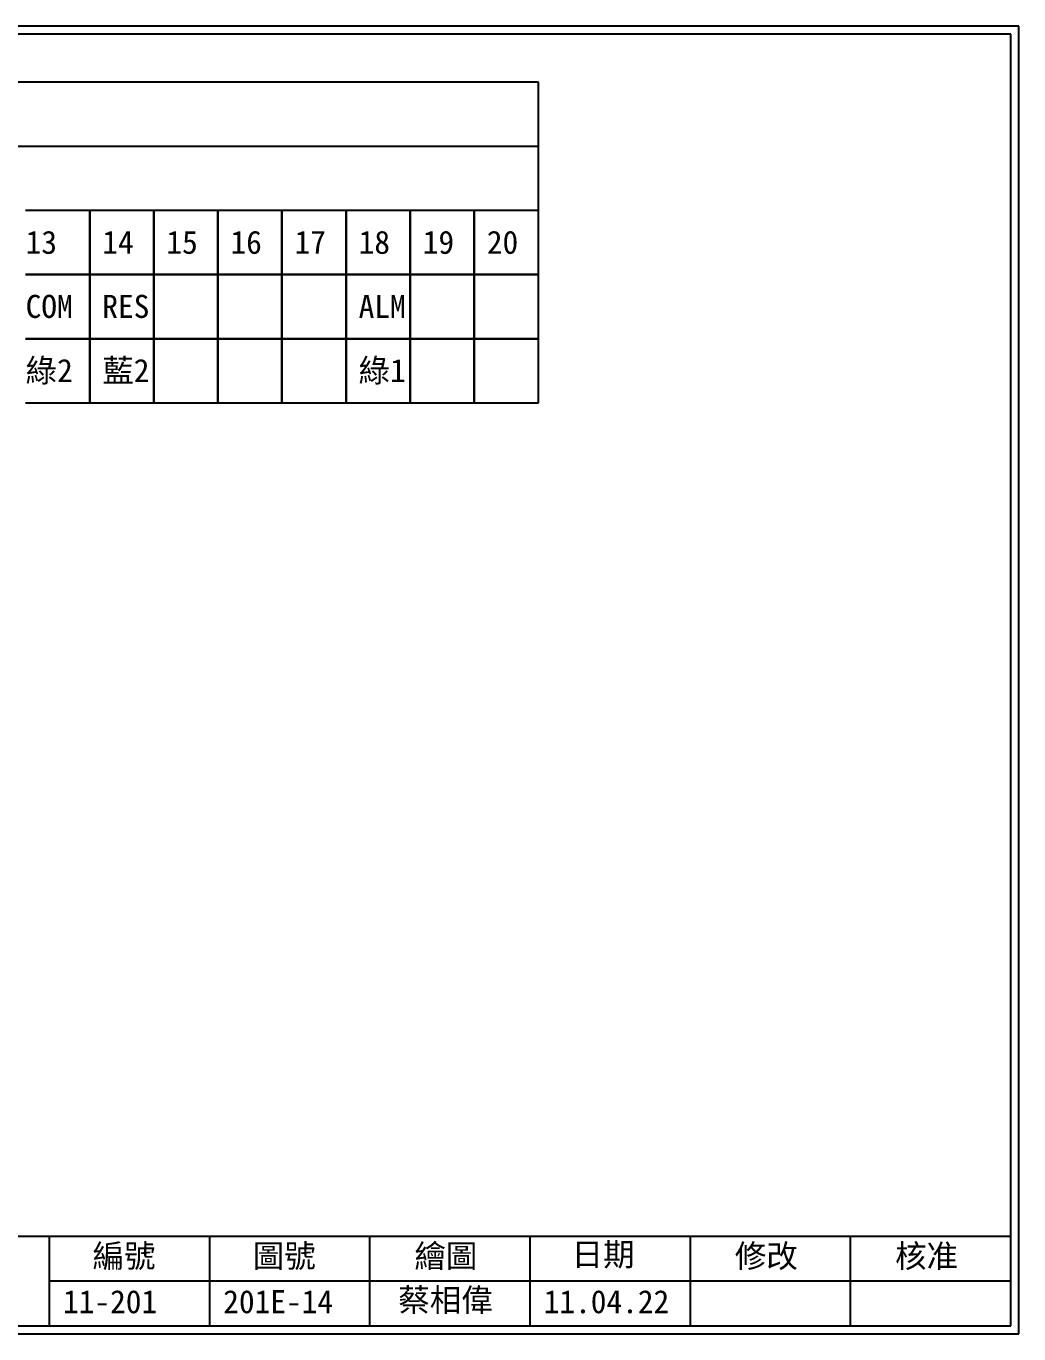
# Model space of a CAD drawing. Extents: x 10 to 297, y 3 to 207.
# Drawn here: x 142.1 to 297, y 3 to 207 of the extents above; entities that cross this region are included whole.
import ezdxf

# ---------------------------------------------------------------- set-up
doc = ezdxf.new("R2010")
doc.units = 0
doc.layers.get('0').update_dxf_attribs({"linetype": 'CONTINUOUS'})
doc.layers.add('圖框層', color=7, linetype='CONTINUOUS')
doc.layers.add('標尺寸層', color=3, linetype='CONTINUOUS')
doc.styles.add('STSL', font='KAIU.TTF')

msp = doc.modelspace()

# ---------------------------------------------------------------- linework, layer by layer
for p, q in [((222.03, 198.22), (22.03, 198.22)), ((222.03, 188.22), (22.03, 188.22)), ((152.03, 178.22), (142.03, 178.22)), ((152.03, 168.22), (152.03, 178.22)), ((162.03, 178.22), (152.03, 178.22)), ((152.03, 168.22), (152.03, 178.22)), ((152.03, 178.22), (152.03, 168.22)), ((162.03, 168.22), (162.03, 178.22)), ((172.03, 178.22), (162.03, 178.22)), ((162.03, 168.22), (162.03, 178.22)), ((162.03, 178.22), (162.03, 168.22)), ((172.03, 168.22), (172.03, 178.22)), ((182.03, 178.22), (172.03, 178.22)), ((172.03, 168.22), (172.03, 178.22)), ((172.03, 178.22), (172.03, 168.22)), ((182.03, 168.22), (182.03, 178.22)), ((192.03, 178.22), (182.03, 178.22)), ((182.03, 168.22), (182.03, 178.22)), ((182.03, 178.22), (182.03, 168.22)), ((192.03, 168.22), (192.03, 178.22)), ((202.03, 178.22), (192.03, 178.22)), ((192.03, 168.22), (192.03, 178.22)), ((192.03, 178.22), (192.03, 168.22)), ((202.03, 168.22), (202.03, 178.22)), ((212.03, 178.22), (202.03, 178.22)), ((202.03, 168.22), (202.03, 178.22)), ((202.03, 178.22), (202.03, 168.22)), ((212.03, 168.22), (212.03, 178.22)), ((222.03, 178.22), (212.03, 178.22)), ((212.03, 168.22), (212.03, 178.22)), ((212.03, 178.22), (212.03, 168.22)), ((142.03, 168.22), (152.03, 168.22)), ((152.03, 168.22), (142.03, 168.22)), ((152.03, 168.22), (162.03, 168.22)), ((152.03, 158.22), (152.03, 168.22)), ((162.03, 168.22), (152.03, 168.22)), ((152.03, 158.22), (152.03, 168.22)), ((152.03, 168.22), (152.03, 158.22)), ((162.03, 168.22), (172.03, 168.22)), ((162.03, 158.22), (162.03, 168.22)), ((172.03, 168.22), (162.03, 168.22)), ((162.03, 158.22), (162.03, 168.22)), ((162.03, 168.22), (162.03, 158.22)), ((172.03, 168.22), (182.03, 168.22)), ((172.03, 158.22), (172.03, 168.22)), ((182.03, 168.22), (172.03, 168.22)), ((172.03, 158.22), (172.03, 168.22)), ((172.03, 168.22), (172.03, 158.22)), ((182.03, 168.22), (192.03, 168.22)), ((182.03, 158.22), (182.03, 168.22)), ((192.03, 168.22), (182.03, 168.22)), ((182.03, 158.22), (182.03, 168.22)), ((182.03, 168.22), (182.03, 158.22)), ((192.03, 168.22), (202.03, 168.22)), ((192.03, 158.22), (192.03, 168.22)), ((202.03, 168.22), (192.03, 168.22)), ((192.03, 158.22), (192.03, 168.22)), ((192.03, 168.22), (192.03, 158.22)), ((202.03, 168.22), (212.03, 168.22)), ((202.03, 158.22), (202.03, 168.22)), ((212.03, 168.22), (202.03, 168.22)), ((202.03, 158.22), (202.03, 168.22)), ((202.03, 168.22), (202.03, 158.22)), ((212.03, 168.22), (222.03, 168.22)), ((212.03, 158.22), (212.03, 168.22)), ((222.03, 168.22), (212.03, 168.22)), ((212.03, 158.22), (212.03, 168.22)), ((212.03, 168.22), (212.03, 158.22)), ((142.03, 158.22), (152.03, 158.22)), ((142.03, 158.22), (152.03, 158.22)), ((152.03, 158.22), (142.03, 158.22)), ((152.03, 158.22), (162.03, 158.22)), ((152.03, 158.22), (162.03, 158.22)), ((152.03, 148.22), (152.03, 158.22)), ((162.03, 158.22), (152.03, 158.22)), ((152.03, 148.22), (152.03, 158.22)), ((152.03, 158.22), (152.03, 148.22)), ((162.03, 158.22), (172.03, 158.22)), ((162.03, 158.22), (172.03, 158.22)), ((162.03, 148.22), (162.03, 158.22)), ((172.03, 158.22), (162.03, 158.22)), ((162.03, 148.22), (162.03, 158.22)), ((162.03, 158.22), (162.03, 148.22)), ((172.03, 158.22), (182.03, 158.22)), ((172.03, 158.22), (182.03, 158.22)), ((172.03, 148.22), (172.03, 158.22)), ((182.03, 158.22), (172.03, 158.22)), ((172.03, 148.22), (172.03, 158.22)), ((172.03, 158.22), (172.03, 148.22)), ((182.03, 158.22), (192.03, 158.22)), ((182.03, 158.22), (192.03, 158.22)), ((182.03, 148.22), (182.03, 158.22)), ((192.03, 158.22), (182.03, 158.22)), ((182.03, 148.22), (182.03, 158.22)), ((182.03, 158.22), (182.03, 148.22)), ((192.03, 158.22), (202.03, 158.22)), ((192.03, 158.22), (202.03, 158.22)), ((192.03, 148.22), (192.03, 158.22)), ((202.03, 158.22), (192.03, 158.22)), ((192.03, 148.22), (192.03, 158.22)), ((192.03, 158.22), (192.03, 148.22)), ((202.03, 158.22), (212.03, 158.22)), ((202.03, 158.22), (212.03, 158.22)), ((202.03, 148.22), (202.03, 158.22)), ((212.03, 158.22), (202.03, 158.22)), ((202.03, 148.22), (202.03, 158.22)), ((202.03, 158.22), (202.03, 148.22)), ((212.03, 158.22), (222.03, 158.22)), ((212.03, 158.22), (222.03, 158.22)), ((212.03, 148.22), (212.03, 158.22)), ((222.03, 158.22), (212.03, 158.22)), ((212.03, 148.22), (212.03, 158.22)), ((212.03, 158.22), (212.03, 148.22)), ((142.03, 148.22), (152.03, 148.22)), ((152.03, 148.22), (162.03, 148.22)), ((162.03, 148.22), (172.03, 148.22)), ((172.03, 148.22), (182.03, 148.22)), ((182.03, 148.22), (192.03, 148.22)), ((192.03, 148.22), (202.03, 148.22)), ((202.03, 148.22), (212.03, 148.22)), ((212.03, 148.22), (222.03, 148.22))]:
    msp.add_line(p, q)
at = {"layer": '圖框層', "color": 7}
for p, q in [((297, 206.97), (10, 206.97)), ((297, 3), (297, 206.97)), ((295.75, 205.72), (11.25, 205.72)), ((295.75, 4.25), (295.75, 205.72)), ((11.25, 18.25), (295.75, 18.25)), ((145.75, 4.25), (145.75, 18.25)), ((170.75, 4.25), (170.75, 18.25)), ((195.75, 4.25), (195.75, 18.25)), ((220.75, 4.25), (220.75, 18.25)), ((245.75, 4.25), (245.75, 18.25)), ((270.75, 4.25), (270.75, 18.25)), ((145.75, 11.25), (295.75, 11.25)), ((11.25, 4.25), (295.75, 4.25)), ((10, 3), (297, 3))]:
    msp.add_line(p, q, dxfattribs=at)
at = {"layer": '標尺寸層', "color": 7}
msp.add_line((222.03, 148.22), (222.03, 198.22), dxfattribs=at)

# ---------------------------------------------------------------- texts
at = {"layer": '圖框層', "color": 4, "style": 'STSL'}
for s, p in [('13', (142.03, 171.46)), ('14', (153.99, 171.46)), ('15', (163.99, 171.46)), ('16', (173.99, 171.46)), ('17', (183.99, 171.46)), ('18', (193.99, 171.46)), ('19', (203.99, 171.46)), ('20', (213.99, 171.46)), ('COM', (142.03, 161.46)), ('RES', (153.99, 161.46)), ('ALM', (193.99, 161.46)), ('綠2', (142.03, 151.46)), ('藍2', (153.99, 151.46)), ('綠1', (193.99, 151.46)), ('編號', (152.47, 13.34)), ('圖號', (177.47, 13.34)), ('繪圖', (202.69, 13.34)), ('日期', (227.22, 13.59)), ('修改', (252.69, 13.34)), ('核准', (277.69, 13.34)), ('蔡相偉', (200.18, 6.47)), ('11-201', (147.86, 6.22)), ('201E-14', (172.86, 6.22)), ('11.04.22', (222.86, 6.22))]:
    msp.add_text(s, height=3.6, dxfattribs=at).set_placement(p)

doc.saveas('drawing.dxf')
